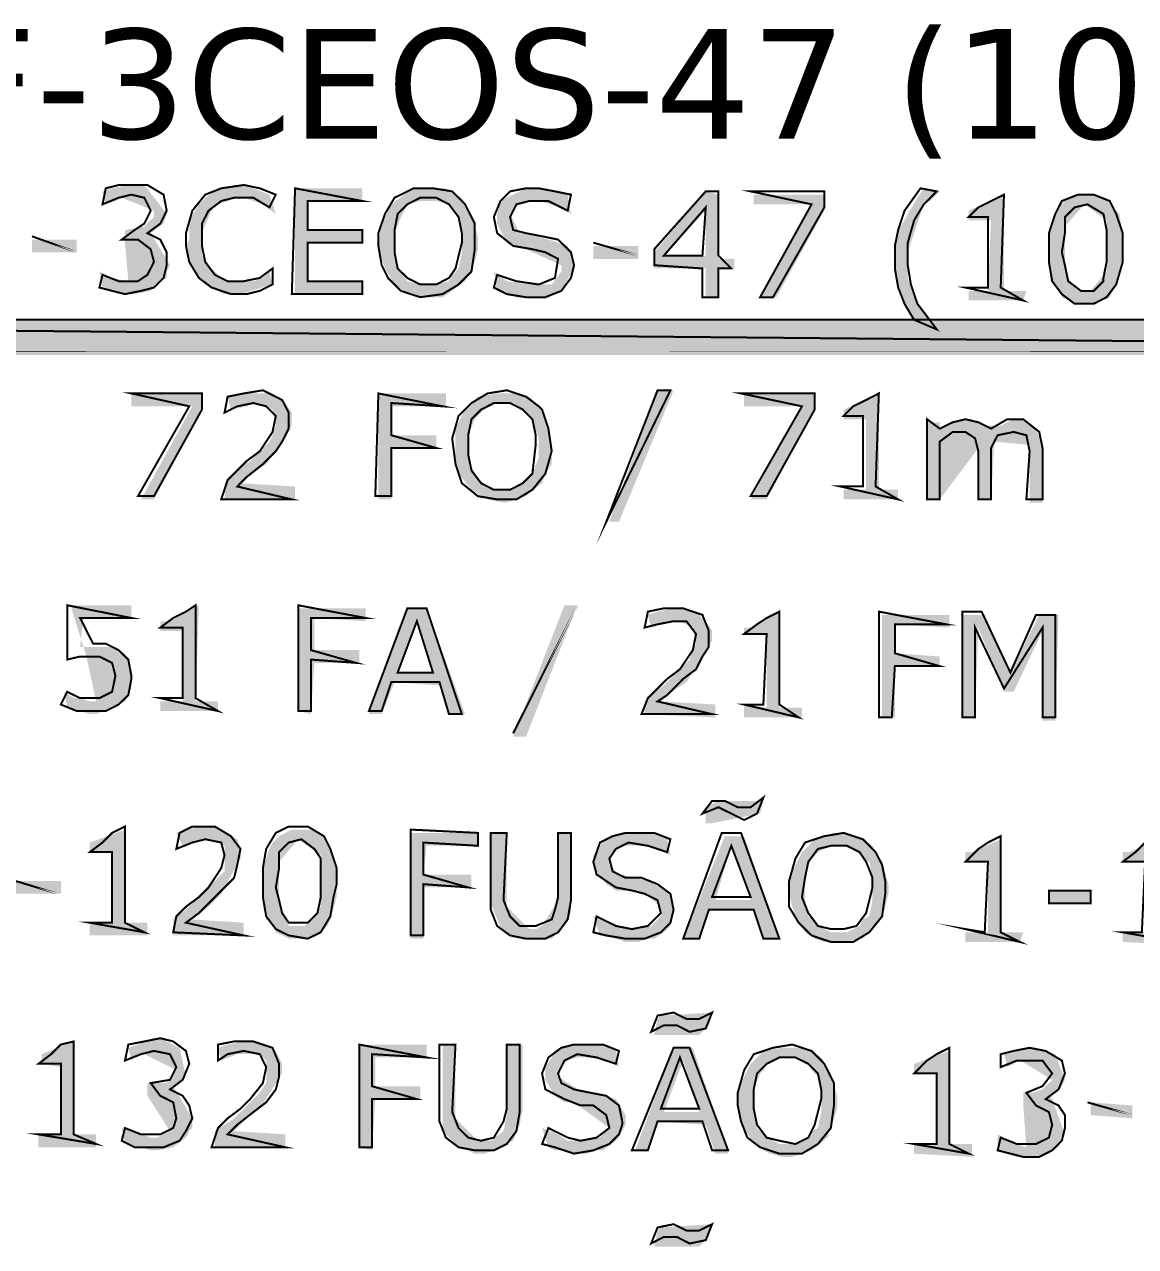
# Model space of a CAD drawing. Header units: millimetres. Extents: x 688550 to 690417, y 7458888 to 7459543.
# Drawn here: x 690302.5 to 690328.16, y 7459190.41 to 7459218.64 of the extents above; entities that cross this region are included whole.
import ezdxf
from ezdxf.enums import TextEntityAlignment as Align

# ---------------------------------------------------------------- set-up
doc = ezdxf.new("R2010")
doc.units = ezdxf.units.MM
doc.header["$LTSCALE"] = 3
doc.header["$MEASUREMENT"] = 0
doc.layers.add('H', color=7, linetype='Continuous')
doc.layers.add('P', color=7, linetype='Continuous')
doc.layers.add('Texto_Cabos', color=1, linetype='Continuous', lineweight=20)
doc.styles.add('siredit', font='verdana.ttf')

msp = doc.modelspace()

# ---------------------------------------------------------------- hatches: boundary and pattern name
at = {"layer": 'H', "linetype": 'Continuous'}
for color, points in [(256, [(690304.823, 7459212.411), (690304.676, 7459212.411), (690304.303, 7459212.562), (690304.231, 7459212.931), (690304.525, 7459212.784), (690304.899, 7459212.709), (690304.823, 7459213.599), (690304.823, 7459213.893), (690305.269, 7459213.969), (690305.491, 7459214.191), (690305.491, 7459214.338), (690304.748, 7459214.637), (690304.601, 7459214.561), (690304.378, 7459214.485), (690304.303, 7459214.784), (690304.525, 7459214.855), (690304.899, 7459214.931), (690305.122, 7459214.931), (690305.269, 7459214.931), (690305.785, 7459214.263), (690305.714, 7459214.04), (690305.416, 7459213.818), (690305.861, 7459213.078), (690305.785, 7459212.931), (690305.785, 7459212.784), (690305.638, 7459212.709), (690305.416, 7459212.486), (690305.046, 7459212.411), (690304.823, 7459212.411)]), (256, [(690307.343, 7459212.411), (690307.121, 7459212.411), (690306.676, 7459212.633), (690306.377, 7459213.003), (690306.306, 7459213.225), (690306.23, 7459213.524), (690306.306, 7459213.671), (690306.306, 7459213.818), (690306.306, 7459214.116), (690306.529, 7459214.485), (690306.676, 7459214.637), (690306.898, 7459214.784), (690307.343, 7459214.931), (690307.789, 7459214.855), (690308.158, 7459214.708), (690308.305, 7459214.263), (690308.007, 7459214.485), (690307.566, 7459214.637), (690307.343, 7459214.637), (690307.192, 7459214.561), (690306.898, 7459214.485), (690306.823, 7459214.338), (690306.751, 7459214.191), (690306.6, 7459213.818), (690306.6, 7459213.524), (690306.6, 7459213.301), (690306.823, 7459213.003), (690307.045, 7459212.784), (690307.192, 7459212.709), (690307.343, 7459212.709), (690307.566, 7459212.709), (690307.789, 7459212.709), (690308.007, 7459212.784), (690308.158, 7459212.931), (690308.23, 7459212.633), (690307.49, 7459212.411), (690307.343, 7459212.411)]), (256, [(690310.304, 7459212.411), (690308.75, 7459212.411), (690308.75, 7459214.855), (690310.304, 7459214.855), (690310.304, 7459214.561), (690309.044, 7459214.561), (690309.044, 7459213.893), (690310.304, 7459213.893), (690310.304, 7459213.599), (690309.044, 7459213.599), (690309.044, 7459212.709), (690310.304, 7459212.709), (690310.304, 7459212.411)]), (256, [(690311.711, 7459212.339), (690311.417, 7459212.411), (690311.27, 7459212.486), (690311.048, 7459212.633), (690310.825, 7459213.003), (690310.674, 7459213.448), (690310.674, 7459213.599), (690310.75, 7459214.04), (690310.972, 7459214.485), (690311.27, 7459214.708), (690311.489, 7459214.855), (690311.711, 7459214.855), (690311.934, 7459214.855), (690312.01, 7459214.561), (690311.64, 7459214.561), (690311.342, 7459214.485), (690311.27, 7459214.338), (690311.195, 7459214.191), (690311.048, 7459213.818), (690311.048, 7459213.377), (690311.119, 7459213.003), (690311.342, 7459212.709), (690311.64, 7459212.633), (690312.01, 7459212.633), (690312.304, 7459212.709), (690312.379, 7459212.856), (690312.526, 7459213.003), (690312.602, 7459213.377), (690312.602, 7459213.818), (690312.526, 7459214.191), (690312.455, 7459214.338), (690312.304, 7459214.485), (690312.01, 7459214.561), (690311.934, 7459214.855), (690312.232, 7459214.855), (690312.455, 7459214.708), (690312.602, 7459214.637), (690312.824, 7459214.263), (690312.971, 7459213.746), (690312.971, 7459213.448), (690312.9, 7459213.154), (690312.677, 7459212.709), (690312.379, 7459212.486), (690312.157, 7459212.339), (690311.934, 7459212.339), (690311.711, 7459212.339)]), (256, [(690314.084, 7459212.339), (690313.862, 7459212.339), (690313.417, 7459212.486), (690313.341, 7459212.931), (690313.639, 7459212.709), (690314.156, 7459212.633), (690314.378, 7459212.633), (690314.677, 7459212.633), (690314.899, 7459212.931), (690314.899, 7459213.078), (690314.084, 7459213.448), (690313.862, 7459213.524), (690313.639, 7459213.599), (690313.417, 7459214.04), (690313.417, 7459214.263), (690313.492, 7459214.561), (690313.639, 7459214.637), (690313.786, 7459214.708), (690314.084, 7459214.855), (690314.378, 7459214.855), (690314.677, 7459214.784), (690315.046, 7459214.708), (690315.122, 7459214.263), (690314.899, 7459214.414), (690314.378, 7459214.561), (690314.156, 7459214.561), (690313.937, 7459214.485), (690313.715, 7459214.263), (690313.937, 7459213.818), (690314.307, 7459213.746), (690314.601, 7459213.671), (690315.046, 7459213.524), (690315.193, 7459213.154), (690315.193, 7459213.003), (690314.899, 7459212.486), (690314.752, 7459212.411), (690314.378, 7459212.339), (690314.084, 7459212.339)]), (256, [(690318.234, 7459212.339), (690318.234, 7459213.003), (690317.045, 7459213.003), (690317.045, 7459213.377), (690317.268, 7459213.301), (690318.234, 7459213.301), (690318.234, 7459214.338), (690317.268, 7459213.301), (690317.045, 7459213.377), (690318.234, 7459214.784), (690318.528, 7459214.708), (690318.528, 7459213.225), (690318.898, 7459213.225), (690318.898, 7459213.003), (690318.528, 7459213.003), (690318.528, 7459212.339), (690318.234, 7459212.339)]), (256, [(690319.49, 7459212.339), (690320.678, 7459214.485), (690319.343, 7459214.485), (690319.343, 7459214.708), (690320.972, 7459214.708), (690320.972, 7459214.338), (690319.864, 7459212.339), (690319.49, 7459212.339)]), (256, [(690323.568, 7459211.596), (690323.194, 7459211.596), (690323.047, 7459211.747), (690322.825, 7459212.117), (690322.753, 7459212.339), (690322.678, 7459212.562), (690322.602, 7459213.003), (690322.602, 7459213.448), (690322.678, 7459213.893), (690322.825, 7459214.116), (690322.9, 7459214.263), (690323.123, 7459214.637), (690323.27, 7459214.855), (690323.639, 7459214.784), (690323.417, 7459214.561), (690323.27, 7459214.485), (690323.194, 7459214.263), (690323.047, 7459213.818), (690322.972, 7459213.599), (690322.9, 7459213.377), (690322.9, 7459213.078), (690322.9, 7459212.784), (690323.047, 7459212.339), (690323.27, 7459211.97), (690323.568, 7459211.671), (690323.568, 7459211.596), (690323.568, 7459211.596)]), (256, [(690325.567, 7459212.264), (690324.307, 7459212.264), (690324.307, 7459212.486), (690324.752, 7459212.486), (690324.824, 7459214.116), (690324.307, 7459214.116), (690324.307, 7459214.338), (690325.122, 7459214.708), (690325.122, 7459212.486), (690325.639, 7459212.486), (690325.567, 7459212.264)]), (256, [(690326.752, 7459212.188), (690326.827, 7459212.486), (690326.899, 7459212.486), (690327.121, 7459212.486), (690327.491, 7459212.931), (690327.491, 7459213.078), (690327.491, 7459213.301), (690327.491, 7459213.599), (690327.491, 7459213.818), (690327.491, 7459214.116), (690326.974, 7459214.485), (690326.529, 7459213.969), (690326.529, 7459213.599), (690326.529, 7459213.377), (690326.529, 7459213.078), (690326.605, 7459212.784), (690326.827, 7459212.486), (690326.752, 7459212.188), (690326.458, 7459212.339), (690326.382, 7459212.486), (690326.235, 7459212.709), (690326.159, 7459213.154), (690326.159, 7459213.818), (690326.306, 7459214.263), (690326.382, 7459214.414), (690326.529, 7459214.561), (690326.827, 7459214.708), (690327.272, 7459214.708), (690327.566, 7459214.561), (690327.642, 7459214.414), (690327.789, 7459214.263), (690327.865, 7459213.746), (690327.865, 7459213.154), (690327.713, 7459212.633), (690327.566, 7459212.339), (690327.197, 7459212.188), (690326.752, 7459212.188)]), (256, [(690303.71, 7459213.377), (690302.673, 7459213.377), (690302.673, 7459213.671), (690303.71, 7459213.671), (690303.71, 7459213.377)]), (256, [(690315.638, 7459213.225), (690315.638, 7459213.524), (690316.676, 7459213.524), (690316.676, 7459213.225), (690315.638, 7459213.225)]), (256, [(690355.274, 7459211.004), (690274.373, 7459211.818), (690355.274, 7459211.818), (690355.274, 7459211.004)]), (5, [(690274.373, 7459211.004), (690274.373, 7459211.818), (690355.274, 7459211.004), (690274.373, 7459211.004)]), (256, [(690305.491, 7459207.669), (690305.193, 7459207.669), (690306.377, 7459209.819), (690304.97, 7459209.819), (690304.97, 7459210.117), (690306.6, 7459210.117), (690306.6, 7459209.744), (690305.491, 7459207.669)]), (256, [(690308.75, 7459207.669), (690307.121, 7459207.669), (690307.121, 7459208.043), (690307.343, 7459208.265), (690307.49, 7459208.412), (690307.713, 7459208.559), (690307.936, 7459208.782), (690308.158, 7459209.004), (690308.23, 7459209.151), (690308.305, 7459209.374), (690308.23, 7459209.744), (690307.936, 7459209.895), (690307.789, 7459209.895), (690307.637, 7459209.819), (690307.268, 7459209.744), (690307.192, 7459210.042), (690307.415, 7459210.117), (690307.789, 7459210.117), (690308.083, 7459210.117), (690308.381, 7459210.042), (690308.528, 7459209.895), (690308.675, 7459209.672), (690308.675, 7459209.374), (690308.083, 7459208.484), (690307.86, 7459208.337), (690307.49, 7459208.043), (690308.75, 7459207.967), (690308.75, 7459207.669)]), (256, [(690310.674, 7459207.669), (690310.674, 7459210.117), (690312.232, 7459210.117), (690312.232, 7459209.819), (690310.972, 7459209.819), (690310.972, 7459209.151), (690312.01, 7459209.151), (690312.01, 7459208.857), (690310.972, 7459208.857), (690310.972, 7459207.669), (690310.674, 7459207.669)]), (256, [(690313.564, 7459207.597), (690313.194, 7459207.669), (690313.341, 7459207.891), (690313.715, 7459207.891), (690314.009, 7459208.043), (690314.156, 7459208.19), (690314.231, 7459208.265), (690314.378, 7459208.635), (690314.378, 7459209.08), (690314.231, 7459209.45), (690314.156, 7459209.597), (690314.009, 7459209.744), (690313.786, 7459209.895), (690313.417, 7459209.895), (690313.123, 7459209.744), (690312.971, 7459209.597), (690312.9, 7459209.521), (690312.749, 7459209.151), (690312.749, 7459208.929), (690312.749, 7459208.635), (690312.9, 7459208.265), (690312.971, 7459208.19), (690313.047, 7459208.043), (690313.341, 7459207.891), (690313.194, 7459207.669), (690312.824, 7459207.891), (690312.526, 7459208.265), (690312.455, 7459208.484), (690312.455, 7459208.706), (690312.455, 7459209.004), (690312.455, 7459209.303), (690312.677, 7459209.744), (690312.824, 7459209.895), (690312.971, 7459210.042), (690313.417, 7459210.117), (690313.715, 7459210.117), (690313.937, 7459210.117), (690314.156, 7459210.042), (690314.307, 7459209.895), (690314.454, 7459209.744), (690314.53, 7459209.521), (690314.677, 7459209.004), (690314.677, 7459208.706), (690314.677, 7459208.484), (690314.53, 7459208.265), (690314.454, 7459208.043), (690314.084, 7459207.744), (690313.639, 7459207.597), (690313.564, 7459207.597)]), (256, [(690316.008, 7459207.152), (690317.121, 7459210.189), (690317.491, 7459210.189), (690316.231, 7459207.152), (690316.008, 7459207.152)]), (256, [(690319.641, 7459207.669), (690319.271, 7459207.669), (690320.456, 7459209.819), (690319.12, 7459209.819), (690319.12, 7459210.117), (690320.75, 7459210.117), (690320.75, 7459209.744), (690319.641, 7459207.669)]), (256, [(690322.678, 7459207.669), (690321.418, 7459207.669), (690321.418, 7459207.891), (690321.938, 7459207.891), (690321.938, 7459209.521), (690321.418, 7459209.521), (690321.418, 7459209.744), (690322.232, 7459210.117), (690322.232, 7459207.891), (690322.678, 7459207.891), (690322.678, 7459207.669)]), (256, [(690325.714, 7459207.597), (690325.714, 7459208.635), (690325.714, 7459208.929), (690324.899, 7459209.004), (690324.824, 7459207.669), (690324.53, 7459207.669), (690324.53, 7459208.706), (690324.53, 7459208.857), (690323.639, 7459207.669), (690323.345, 7459207.669), (690323.345, 7459209.45), (690323.639, 7459209.45), (690323.639, 7459209.303), (690323.862, 7459209.45), (690324.009, 7459209.45), (690324.16, 7459209.521), (690324.383, 7459209.521), (690324.53, 7459209.45), (690324.677, 7459209.374), (690325.046, 7459209.374), (690325.345, 7459209.521), (690325.567, 7459209.521), (690325.79, 7459209.374), (690326.012, 7459209.004), (690326.012, 7459208.782), (690326.012, 7459207.597), (690325.714, 7459207.597)]), (256, [(690304.009, 7459202.709), (690303.786, 7459202.78), (690303.488, 7459202.856), (690303.416, 7459203.225), (690303.639, 7459203.078), (690303.786, 7459203.078), (690304.009, 7459203.003), (690304.156, 7459203.003), (690303.933, 7459204.04), (690303.563, 7459205.224), (690304.97, 7459205.224), (690304.97, 7459204.93), (690303.862, 7459204.93), (690303.786, 7459204.263), (690304.156, 7459204.263), (690304.378, 7459204.263), (690304.525, 7459204.263), (690304.899, 7459203.969), (690304.97, 7459203.67), (690304.97, 7459203.448), (690304.97, 7459203.301), (690304.899, 7459203.15), (690304.823, 7459203.003), (690304.525, 7459202.856), (690304.156, 7459202.709), (690304.009, 7459202.709)]), (256, [(690306.97, 7459202.78), (690305.638, 7459202.78), (690305.638, 7459203.003), (690306.155, 7459203.003), (690306.155, 7459204.632), (690305.638, 7459204.632), (690305.638, 7459204.855), (690305.861, 7459204.855), (690306.529, 7459205.224), (690306.453, 7459203.003), (690306.97, 7459203.003), (690306.97, 7459202.78)]), (256, [(690309.12, 7459202.709), (690308.822, 7459202.78), (690308.822, 7459205.153), (690310.38, 7459205.153), (690310.38, 7459204.855), (690309.196, 7459204.93), (690309.196, 7459204.187), (690310.233, 7459204.187), (690310.233, 7459203.893), (690309.196, 7459203.893), (690309.12, 7459202.709)]), (256, [(690312.304, 7459202.709), (690312.085, 7459203.372), (690311.048, 7459203.448), (690311.119, 7459203.67), (690311.934, 7459203.67), (690311.564, 7459204.855), (690311.119, 7459203.67), (690311.048, 7459203.448), (690310.75, 7459202.709), (690310.456, 7459202.709), (690311.342, 7459205.153), (690311.787, 7459205.153), (690312.677, 7459202.709), (690312.304, 7459202.709)]), (256, [(690313.786, 7459202.188), (690314.971, 7459205.224), (690315.269, 7459205.224), (690314.084, 7459202.188), (690313.786, 7459202.188)]), (256, [(690318.457, 7459202.633), (690316.823, 7459202.709), (690316.823, 7459203.003), (690317.045, 7459203.225), (690317.268, 7459203.372), (690317.419, 7459203.523), (690317.638, 7459203.746), (690317.86, 7459203.969), (690317.936, 7459204.187), (690318.011, 7459204.338), (690317.936, 7459204.708), (690317.638, 7459204.855), (690317.491, 7459204.855), (690317.344, 7459204.855), (690316.974, 7459204.708), (690316.898, 7459205.002), (690317.121, 7459205.077), (690317.491, 7459205.153), (690317.713, 7459205.153), (690318.083, 7459205.002), (690318.234, 7459204.855), (690318.381, 7459204.632), (690318.381, 7459204.41), (690317.789, 7459203.448), (690317.566, 7459203.301), (690317.197, 7459203.003), (690318.457, 7459202.931), (690318.457, 7459202.633)]), (256, [(690320.456, 7459202.633), (690319.12, 7459202.633), (690319.12, 7459202.931), (690319.641, 7459202.856), (690319.641, 7459204.561), (690319.12, 7459204.561), (690319.12, 7459204.708), (690319.271, 7459204.708), (690319.935, 7459205.077), (690319.935, 7459202.856), (690320.456, 7459202.856), (690320.456, 7459202.633)]), (256, [(690322.308, 7459202.633), (690322.308, 7459205.002), (690323.862, 7459205.002), (690323.862, 7459204.708), (690322.602, 7459204.783), (690322.602, 7459204.116), (690323.639, 7459204.04), (690323.639, 7459203.817), (690322.602, 7459203.817), (690322.602, 7459202.633), (690322.308, 7459202.633)]), (256, [(690326.012, 7459202.557), (690326.012, 7459204.632), (690325.345, 7459203.225), (690325.122, 7459203.225), (690324.53, 7459204.708), (690324.454, 7459202.633), (690324.16, 7459202.633), (690324.16, 7459205.002), (690324.677, 7459205.002), (690325.269, 7459203.67), (690325.937, 7459205.002), (690326.382, 7459205.002), (690326.306, 7459202.557), (690326.012, 7459202.557)]), (256, [(690318.234, 7459200.189), (690318.234, 7459200.558), (690318.528, 7459200.705), (690319.565, 7459200.705), (690319.49, 7459200.411), (690318.381, 7459200.189), (690318.234, 7459200.189)]), (256, [(690305.34, 7459197.597), (690304.009, 7459197.597), (690304.009, 7459197.891), (690304.525, 7459197.891), (690304.525, 7459199.521), (690304.009, 7459199.521), (690304.009, 7459199.743), (690304.823, 7459200.042), (690304.823, 7459197.891), (690305.34, 7459197.891), (690305.34, 7459197.597)]), (256, [(690307.566, 7459197.597), (690305.936, 7459197.597), (690305.936, 7459197.967), (690306.23, 7459198.189), (690306.377, 7459198.336), (690306.529, 7459198.483), (690306.751, 7459198.706), (690306.97, 7459198.929), (690307.121, 7459199.076), (690307.121, 7459199.298), (690307.121, 7459199.449), (690307.121, 7459199.668), (690306.97, 7459199.743), (690306.823, 7459199.819), (690306.453, 7459199.743), (690306.306, 7459199.743), (690306.155, 7459199.668), (690306.008, 7459199.966), (690306.23, 7459200.042), (690306.6, 7459200.113), (690306.898, 7459200.113), (690307.192, 7459199.966), (690307.415, 7459199.819), (690307.49, 7459199.521), (690307.49, 7459199.374), (690307.045, 7459198.559), (690306.751, 7459198.261), (690306.377, 7459197.967), (690307.566, 7459197.891), (690307.566, 7459197.597)]), (256, [(690309.044, 7459197.522), (690308.822, 7459197.522), (690308.75, 7459197.816), (690308.973, 7459197.816), (690309.343, 7459198.261), (690309.343, 7459198.635), (690309.343, 7459199.151), (690309.343, 7459199.449), (690308.822, 7459199.819), (690308.381, 7459199.298), (690308.381, 7459198.929), (690308.381, 7459198.483), (690308.452, 7459198.114), (690308.603, 7459197.816), (690308.75, 7459197.816), (690308.822, 7459197.522), (690308.603, 7459197.522), (690308.305, 7459197.669), (690308.23, 7459197.891), (690308.083, 7459197.967), (690308.007, 7459198.483), (690308.007, 7459198.782), (690308.007, 7459199.151), (690308.158, 7459199.596), (690308.23, 7459199.743), (690308.381, 7459199.89), (690308.675, 7459200.042), (690309.12, 7459200.042), (690309.418, 7459199.89), (690309.49, 7459199.743), (690309.565, 7459199.596), (690309.712, 7459199.076), (690309.712, 7459198.782), (690309.712, 7459198.483), (690309.565, 7459197.967), (690309.49, 7459197.816), (690309.343, 7459197.669), (690309.044, 7459197.522)]), (256, [(690311.417, 7459197.522), (690311.417, 7459199.966), (690312.971, 7459199.966), (690312.971, 7459199.668), (690311.787, 7459199.668), (690311.711, 7459199.004), (690312.824, 7459199.004), (690312.824, 7459198.706), (690311.711, 7459198.706), (690311.711, 7459197.522), (690311.417, 7459197.522)]), (256, [(690314.084, 7459197.522), (690313.937, 7459197.522), (690313.564, 7459197.669), (690313.417, 7459197.967), (690313.27, 7459198.336), (690313.27, 7459198.559), (690313.27, 7459199.966), (690313.639, 7459199.966), (690313.639, 7459198.483), (690313.639, 7459198.261), (690314.156, 7459197.744), (690314.307, 7459197.744), (690314.454, 7459197.816), (690314.824, 7459198.412), (690314.824, 7459199.966), (690315.122, 7459199.966), (690315.122, 7459198.483), (690315.122, 7459198.114), (690314.971, 7459197.816), (690314.677, 7459197.522), (690314.307, 7459197.522), (690314.084, 7459197.522)]), (256, [(690316.382, 7459197.446), (690316.159, 7459197.522), (690315.79, 7459197.597), (690315.638, 7459198.038), (690316.008, 7459197.891), (690316.231, 7459197.816), (690316.453, 7459197.744), (690316.676, 7459197.744), (690316.974, 7459197.816), (690317.197, 7459198.038), (690317.197, 7459198.261), (690316.823, 7459198.559), (690316.382, 7459198.635), (690316.159, 7459198.635), (690315.937, 7459198.782), (690315.638, 7459199.151), (690315.638, 7459199.449), (690315.79, 7459199.668), (690315.937, 7459199.819), (690316.084, 7459199.89), (690316.382, 7459199.966), (690316.751, 7459199.966), (690316.974, 7459199.966), (690317.344, 7459199.819), (690317.419, 7459199.449), (690317.121, 7459199.596), (690316.751, 7459199.668), (690316.231, 7459199.668), (690316.008, 7459199.374), (690316.008, 7459199.227), (690316.231, 7459199.004), (690316.604, 7459198.929), (690316.898, 7459198.853), (690317.344, 7459198.635), (690317.491, 7459198.336), (690317.419, 7459197.816), (690317.268, 7459197.669), (690317.045, 7459197.522), (690316.898, 7459197.522), (690316.676, 7459197.446), (690316.382, 7459197.446)]), (256, [(690321.195, 7459197.446), (690321.124, 7459197.669), (690321.493, 7459197.669), (690321.787, 7459197.816), (690321.863, 7459197.967), (690322.01, 7459198.038), (690322.085, 7459198.412), (690322.085, 7459198.929), (690322.01, 7459199.298), (690321.863, 7459199.374), (690321.787, 7459199.521), (690321.493, 7459199.668), (690321.124, 7459199.668), (690320.825, 7459199.521), (690320.603, 7459199.298), (690320.527, 7459198.929), (690320.527, 7459198.706), (690320.527, 7459198.412), (690320.603, 7459198.038), (690320.75, 7459197.967), (690320.825, 7459197.816), (690321.124, 7459197.669), (690321.195, 7459197.446), (690320.972, 7459197.446), (690320.75, 7459197.522), (690320.527, 7459197.669), (690320.305, 7459198.038), (690320.233, 7459198.261), (690320.158, 7459198.559), (690320.158, 7459198.853), (690320.233, 7459199.076), (690320.456, 7459199.521), (690320.75, 7459199.819), (690321.195, 7459199.966), (690321.418, 7459199.966), (690321.716, 7459199.89), (690321.863, 7459199.819), (690322.085, 7459199.668), (690322.308, 7459199.298), (690322.455, 7459198.782), (690322.455, 7459198.559), (690322.379, 7459198.261), (690322.308, 7459198.038), (690322.157, 7459197.816), (690322.01, 7459197.669), (690321.863, 7459197.522), (690321.418, 7459197.446), (690321.195, 7459197.446)]), (256, [(690319.565, 7459197.522), (690319.343, 7459198.189), (690319.271, 7459198.412), (690318.826, 7459199.668), (690318.457, 7459198.412), (690319.271, 7459198.412), (690319.343, 7459198.189), (690318.305, 7459198.189), (690318.083, 7459197.522), (690317.713, 7459197.522), (690318.675, 7459199.89), (690319.12, 7459199.89), (690319.935, 7459197.522), (690319.565, 7459197.522)]), (256, [(690325.492, 7459197.446), (690324.232, 7459197.446), (690324.232, 7459197.669), (690324.752, 7459197.669), (690324.752, 7459199.298), (690324.232, 7459199.298), (690324.232, 7459199.521), (690324.383, 7459199.521), (690325.046, 7459199.819), (690325.046, 7459197.669), (690325.567, 7459197.669), (690325.492, 7459197.446)]), (256, [(690329.196, 7459197.375), (690327.865, 7459197.446), (690327.865, 7459197.669), (690328.381, 7459197.669), (690328.381, 7459199.298), (690327.865, 7459199.298), (690327.865, 7459199.521), (690328.012, 7459199.521), (690328.679, 7459199.819), (690328.679, 7459197.669), (690329.196, 7459197.597), (690329.196, 7459197.375)]), (256, [(690303.341, 7459198.559), (690302.303, 7459198.559), (690302.303, 7459198.853), (690303.341, 7459198.853), (690303.341, 7459198.559)]), (256, [(690327.121, 7459198.336), (690326.159, 7459198.336), (690326.159, 7459198.635), (690327.121, 7459198.635), (690327.121, 7459198.336)]), (256, [(690317.045, 7459195.3), (690317.121, 7459195.669), (690317.197, 7459195.745), (690318.381, 7459195.816), (690318.305, 7459195.522), (690318.083, 7459195.3), (690317.268, 7459195.3), (690317.045, 7459195.3)]), (256, [(690302.824, 7459192.704), (690302.824, 7459193.002), (690303.341, 7459193.002), (690303.341, 7459194.556), (690302.896, 7459194.632), (690302.896, 7459194.855), (690303.639, 7459195.149), (690303.639, 7459193.002), (690304.156, 7459193.002), (690304.156, 7459192.704), (690302.824, 7459192.704)]), (256, [(690305.416, 7459192.633), (690305.193, 7459192.704), (690304.823, 7459192.78), (690304.748, 7459193.149), (690305.046, 7459193.078), (690305.416, 7459192.927), (690305.563, 7459192.927), (690305.861, 7459193.078), (690305.34, 7459193.893), (690305.34, 7459194.187), (690305.785, 7459194.187), (690306.008, 7459194.485), (690305.269, 7459194.855), (690305.122, 7459194.855), (690304.97, 7459194.708), (690304.899, 7459195.002), (690305.122, 7459195.077), (690305.491, 7459195.224), (690305.638, 7459195.224), (690305.785, 7459195.149), (690306.083, 7459195.002), (690306.23, 7459194.334), (690305.936, 7459194.115), (690306.377, 7459193.372), (690306.377, 7459193.149), (690306.306, 7459193.078), (690306.23, 7459192.927), (690305.936, 7459192.704), (690305.563, 7459192.633), (690305.416, 7459192.633)]), (256, [(690308.528, 7459192.704), (690306.898, 7459192.704), (690306.898, 7459193.078), (690307.121, 7459193.225), (690307.343, 7459193.372), (690307.49, 7459193.519), (690307.713, 7459193.742), (690307.936, 7459193.964), (690308.083, 7459194.187), (690308.083, 7459194.334), (690308.083, 7459194.556), (690308.083, 7459194.708), (690307.936, 7459194.855), (690307.713, 7459194.855), (690307.566, 7459194.855), (690307.415, 7459194.855), (690307.045, 7459194.708), (690306.97, 7459195.002), (690307.192, 7459195.077), (690307.566, 7459195.149), (690307.86, 7459195.149), (690308.083, 7459195.077), (690308.305, 7459194.93), (690308.452, 7459194.632), (690308.452, 7459194.409), (690307.936, 7459193.595), (690307.637, 7459193.372), (690307.343, 7459193.078), (690308.528, 7459193.002), (690308.528, 7459192.704)]), (256, [(690310.527, 7459192.633), (690310.233, 7459192.704), (690310.233, 7459195.077), (690311.787, 7459195.077), (690311.787, 7459194.779), (690310.603, 7459194.779), (690310.603, 7459194.115), (690311.64, 7459194.115), (690311.64, 7459193.817), (690310.603, 7459193.817), (690310.527, 7459192.633)]), (256, [(690312.9, 7459192.557), (690312.749, 7459192.633), (690312.526, 7459192.704), (690312.455, 7459192.78), (690312.157, 7459193.078), (690312.157, 7459193.448), (690312.157, 7459195.077), (690312.455, 7459195.077), (690312.455, 7459193.595), (690312.455, 7459193.372), (690312.971, 7459192.855), (690313.123, 7459192.855), (690313.27, 7459192.855), (690313.564, 7459193.078), (690313.639, 7459193.448), (690313.639, 7459195.077), (690314.009, 7459195.077), (690314.009, 7459193.595), (690313.937, 7459193.225), (690313.786, 7459192.855), (690313.639, 7459192.78), (690313.492, 7459192.704), (690313.341, 7459192.633), (690313.123, 7459192.557), (690312.9, 7459192.557)]), (256, [(690315.269, 7459192.557), (690314.971, 7459192.633), (690314.752, 7459192.633), (690314.601, 7459192.704), (690314.454, 7459193.149), (690314.824, 7459193.002), (690315.046, 7459192.855), (690315.269, 7459192.855), (690315.491, 7459192.855), (690315.79, 7459192.927), (690316.008, 7459193.149), (690315.193, 7459193.742), (690314.971, 7459193.742), (690314.752, 7459193.893), (690314.53, 7459194.262), (690314.53, 7459194.556), (690314.677, 7459194.779), (690314.752, 7459194.93), (690314.899, 7459195.002), (690315.193, 7459195.077), (690315.567, 7459195.077), (690315.79, 7459195.077), (690316.008, 7459195.002), (690316.159, 7459194.93), (690316.231, 7459194.556), (690316.008, 7459194.708), (690315.491, 7459194.779), (690315.269, 7459194.779), (690315.046, 7459194.708), (690314.824, 7459194.485), (690314.824, 7459194.334), (690315.416, 7459193.964), (690315.714, 7459193.964), (690316.159, 7459193.817), (690316.382, 7459193.448), (690316.382, 7459193.225), (690316.306, 7459193.078), (690316.159, 7459192.855), (690315.861, 7459192.633), (690315.714, 7459192.633), (690315.491, 7459192.557), (690315.269, 7459192.557)]), (256, [(690318.457, 7459192.557), (690318.234, 7459193.225), (690317.121, 7459193.301), (690317.268, 7459193.519), (690318.083, 7459193.519), (690317.713, 7459194.708), (690317.268, 7459193.519), (690317.121, 7459193.301), (690316.898, 7459192.633), (690316.604, 7459192.633), (690317.491, 7459195.002), (690317.936, 7459195.002), (690318.751, 7459192.557), (690318.457, 7459192.557)]), (256, [(690320.011, 7459192.482), (690319.712, 7459192.557), (690319.565, 7459192.633), (690319.343, 7459192.78), (690319.12, 7459193.149), (690318.973, 7459193.595), (690318.973, 7459193.964), (690319.049, 7459194.187), (690319.271, 7459194.632), (690319.565, 7459194.93), (690320.011, 7459195.002), (690320.305, 7459195.002), (690320.527, 7459195.002), (690320.678, 7459194.93), (690320.901, 7459194.779), (690321.124, 7459194.409), (690321.271, 7459193.893), (690321.271, 7459193.595), (690321.195, 7459193.372), (690321.048, 7459192.927), (690320.678, 7459192.633), (690320.456, 7459192.557), (690320.233, 7459192.482), (690320.305, 7459192.78), (690320.603, 7459192.927), (690320.678, 7459193.078), (690320.825, 7459193.149), (690320.901, 7459193.519), (690320.901, 7459193.964), (690320.825, 7459194.334), (690320.678, 7459194.485), (690320.603, 7459194.632), (690320.305, 7459194.779), (690319.935, 7459194.779), (690319.641, 7459194.632), (690319.565, 7459194.485), (690319.49, 7459194.409), (690319.343, 7459194.04), (690319.343, 7459193.519), (690319.418, 7459193.149), (690319.641, 7459192.927), (690319.935, 7459192.78), (690320.086, 7459192.78), (690320.305, 7459192.78), (690320.233, 7459192.482), (690320.011, 7459192.482)]), (256, [(690324.383, 7459192.482), (690323.047, 7459192.557), (690323.047, 7459192.78), (690323.568, 7459192.78), (690323.568, 7459194.409), (690323.047, 7459194.409), (690323.047, 7459194.632), (690323.862, 7459194.93), (690323.862, 7459192.78), (690324.383, 7459192.78), (690324.383, 7459192.482)]), (256, [(690325.639, 7459192.482), (690325.42, 7459192.482), (690324.975, 7459192.633), (690324.975, 7459193.002), (690325.269, 7459192.855), (690325.42, 7459192.78), (690325.639, 7459192.704), (690325.567, 7459193.67), (690325.567, 7459193.964), (690325.79, 7459193.964), (690326.012, 7459194.04), (690326.235, 7459194.262), (690325.492, 7459194.708), (690325.345, 7459194.632), (690325.198, 7459194.556), (690325.122, 7459194.855), (690325.269, 7459194.93), (690325.639, 7459195.002), (690325.861, 7459195.002), (690326.012, 7459194.93), (690326.306, 7459194.855), (690326.529, 7459194.262), (690326.458, 7459194.115), (690326.306, 7459193.964), (690326.159, 7459193.893), (690326.235, 7459193.817), (690326.529, 7459193.002), (690326.382, 7459192.704), (690326.159, 7459192.557), (690325.79, 7459192.482), (690325.639, 7459192.482)]), (256, [(690328.087, 7459193.372), (690327.121, 7459193.448), (690327.121, 7459193.742), (690328.087, 7459193.67), (690328.087, 7459193.372)]), (256, [(690317.045, 7459190.411), (690317.121, 7459190.781), (690317.197, 7459190.852), (690318.381, 7459190.928), (690318.305, 7459190.634), (690318.083, 7459190.411), (690317.268, 7459190.411), (690317.045, 7459190.411)])]:
    msp.add_hatch(color=color, dxfattribs=at).paths.add_polyline_path(points)

# ---------------------------------------------------------------- linework, layer by layer
at = {"layer": 'P', "const_width": 0.0462}
for points in [[(690305.638, 7459213.671), (690305.34, 7459213.818), (690305.638, 7459214.04), (690305.785, 7459214.338), (690305.714, 7459214.708), (690305.34, 7459214.931), (690305.046, 7459214.931), (690304.676, 7459214.931), (690304.378, 7459214.855), (690304.303, 7459214.485), (690304.676, 7459214.637), (690304.97, 7459214.708), (690305.269, 7459214.637), (690305.416, 7459214.338), (690305.269, 7459214.04), (690305.046, 7459213.893), (690304.748, 7459213.671), (690305.122, 7459213.671), (690305.416, 7459213.448), (690305.491, 7459213.154), (690305.34, 7459212.856), (690305.122, 7459212.709), (690304.676, 7459212.709), (690304.303, 7459212.856), (690304.231, 7459212.562), (690304.525, 7459212.486), (690304.823, 7459212.411), (690305.193, 7459212.486), (690305.491, 7459212.562), (690305.714, 7459212.784), (690305.785, 7459213.078), (690305.785, 7459213.377), (690305.638, 7459213.671), (690305.638, 7459213.671)], [(690308.23, 7459212.633), (690308.23, 7459213.003), (690307.936, 7459212.784), (690307.566, 7459212.709), (690307.192, 7459212.709), (690306.898, 7459212.856), (690306.676, 7459213.154), (690306.6, 7459213.524), (690306.6, 7459214.04), (690306.751, 7459214.338), (690307.045, 7459214.561), (690307.343, 7459214.637), (690307.789, 7459214.637), (690308.158, 7459214.414), (690308.305, 7459214.708), (690307.936, 7459214.855), (690307.566, 7459214.931), (690307.045, 7459214.855), (690306.676, 7459214.708), (690306.377, 7459214.338), (690306.23, 7459213.818), (690306.23, 7459213.524), (690306.306, 7459213.154), (690306.529, 7459212.784), (690306.823, 7459212.562), (690307.268, 7459212.411), (690307.637, 7459212.411), (690307.936, 7459212.486), (690308.23, 7459212.633), (690308.23, 7459212.633)], [(690310.304, 7459212.411), (690310.304, 7459212.709), (690309.044, 7459212.709), (690309.044, 7459213.599), (690310.304, 7459213.599), (690310.304, 7459213.893), (690309.044, 7459213.893), (690309.044, 7459214.561), (690310.304, 7459214.561), (690308.75, 7459214.855), (690308.675, 7459212.411), (690310.304, 7459212.411), (690310.304, 7459212.411)], [(690312.602, 7459214.561), (690312.379, 7459214.784), (690311.934, 7459214.855), (690311.489, 7459214.855), (690311.048, 7459214.637), (690310.825, 7459214.263), (690310.674, 7459213.818), (690310.674, 7459213.524), (690310.75, 7459213.078), (690310.897, 7459212.784), (690311.195, 7459212.486), (690311.64, 7459212.339), (690312.157, 7459212.411), (690312.526, 7459212.633), (690312.824, 7459212.931), (690312.9, 7459213.448), (690312.9, 7459214.04), (690312.677, 7459214.485), (690312.602, 7459214.561), (690312.602, 7459214.561)], [(690315.193, 7459213.078), (690315.122, 7459213.377), (690314.824, 7459213.671), (690314.454, 7459213.746), (690314.084, 7459213.818), (690313.786, 7459213.893), (690313.715, 7459214.191), (690313.862, 7459214.485), (690314.156, 7459214.561), (690314.601, 7459214.561), (690315.046, 7459214.338), (690315.122, 7459214.708), (690314.752, 7459214.784), (690314.378, 7459214.855), (690314.084, 7459214.855), (690313.715, 7459214.784), (690313.492, 7459214.561), (690313.341, 7459214.191), (690313.417, 7459213.818), (690313.786, 7459213.524), (690314.231, 7459213.448), (690314.53, 7459213.377), (690314.824, 7459213.225), (690314.752, 7459212.784), (690314.378, 7459212.633), (690313.862, 7459212.709), (690313.417, 7459212.856), (690313.341, 7459212.562), (690313.639, 7459212.411), (690314.084, 7459212.339), (690314.53, 7459212.339), (690314.899, 7459212.486), (690315.122, 7459212.784), (690315.193, 7459213.078), (690315.193, 7459213.078)], [(690323.568, 7459211.596), (690323.345, 7459211.894), (690323.123, 7459212.188), (690322.972, 7459212.633), (690322.9, 7459213.078), (690322.9, 7459213.599), (690323.047, 7459214.116), (690323.27, 7459214.485), (690323.568, 7459214.784), (690323.194, 7459214.855), (690322.825, 7459214.338), (690322.678, 7459213.893), (690322.602, 7459213.524), (690322.602, 7459213.003), (690322.678, 7459212.562), (690322.825, 7459212.188), (690323.047, 7459211.818), (690323.568, 7459211.596), (690323.568, 7459211.596)], [(690312.602, 7459213.599), (690312.455, 7459213.003), (690312.304, 7459212.784), (690312.01, 7459212.633), (690311.64, 7459212.633), (690311.342, 7459212.784), (690311.119, 7459213.003), (690311.048, 7459213.377), (690311.048, 7459213.893), (690311.119, 7459214.263), (690311.342, 7459214.485), (690311.64, 7459214.637), (690312.01, 7459214.637), (690312.304, 7459214.485), (690312.526, 7459214.191), (690312.602, 7459213.818), (690312.602, 7459213.599), (690312.602, 7459213.599)], [(690318.826, 7459213.003), (690318.528, 7459213.301), (690318.528, 7459214.784), (690318.234, 7459214.784), (690317.045, 7459213.448), (690317.045, 7459213.078), (690318.158, 7459213.003), (690318.158, 7459212.339), (690318.528, 7459212.339), (690318.528, 7459213.003), (690318.826, 7459213.003), (690318.826, 7459213.003)], [(690320.972, 7459214.414), (690320.972, 7459214.784), (690319.271, 7459214.784), (690320.678, 7459214.485), (690319.49, 7459212.339), (690319.788, 7459212.339), (690320.972, 7459214.414), (690320.972, 7459214.414)], [(690325.567, 7459212.264), (690325.046, 7459212.562), (690325.122, 7459214.708), (690324.824, 7459214.561), (690324.53, 7459214.414), (690324.307, 7459214.191), (690324.752, 7459214.191), (690324.752, 7459212.562), (690324.232, 7459212.562), (690325.567, 7459212.264), (690325.567, 7459212.264)], [(690327.865, 7459213.448), (690327.865, 7459213.818), (690327.713, 7459214.263), (690327.566, 7459214.561), (690327.197, 7459214.708), (690326.827, 7459214.708), (690326.458, 7459214.561), (690326.306, 7459214.263), (690326.159, 7459213.818), (690326.159, 7459213.524), (690326.159, 7459213.154), (690326.235, 7459212.709), (690326.458, 7459212.411), (690326.752, 7459212.188), (690327.197, 7459212.188), (690327.491, 7459212.339), (690327.713, 7459212.633), (690327.865, 7459213.154), (690327.865, 7459213.448), (690327.865, 7459213.448)], [(690318.158, 7459213.301), (690317.268, 7459213.301), (690318.234, 7459214.414), (690318.158, 7459213.301), (690318.158, 7459213.301)], [(690327.419, 7459212.709), (690327.197, 7459212.486), (690326.899, 7459212.486), (690326.605, 7459212.709), (690326.529, 7459213.078), (690326.458, 7459213.377), (690326.529, 7459213.818), (690326.529, 7459214.191), (690326.752, 7459214.414), (690327.05, 7459214.485), (690327.419, 7459214.263), (690327.491, 7459213.893), (690327.491, 7459213.599), (690327.491, 7459213.154), (690327.419, 7459212.784), (690327.419, 7459212.709), (690327.419, 7459212.709)], [(690303.71, 7459213.377), (690302.673, 7459213.746), (690303.71, 7459213.377), (690303.71, 7459213.377)], [(690316.676, 7459213.301), (690315.638, 7459213.599), (690316.676, 7459213.301), (690316.676, 7459213.301)], [(690355.274, 7459211.079), (690355.274, 7459211.818), (690274.373, 7459211.818), (690355.274, 7459211.079), (690355.274, 7459211.079)], [(690306.6, 7459209.744), (690306.6, 7459210.117), (690304.97, 7459210.117), (690306.306, 7459209.819), (690305.122, 7459207.744), (690305.491, 7459207.744), (690306.6, 7459209.744), (690306.6, 7459209.744)], [(690308.675, 7459207.669), (690307.415, 7459207.967), (690307.637, 7459208.19), (690308.007, 7459208.484), (690308.305, 7459208.782), (690308.452, 7459209.004), (690308.603, 7459209.303), (690308.603, 7459209.672), (690308.452, 7459209.966), (690308.007, 7459210.189), (690307.566, 7459210.117), (690307.192, 7459210.042), (690307.121, 7459209.672), (690307.415, 7459209.819), (690307.789, 7459209.895), (690308.083, 7459209.819), (690308.305, 7459209.597), (690308.23, 7459209.227), (690307.936, 7459208.782), (690307.637, 7459208.559), (690307.415, 7459208.337), (690307.192, 7459208.114), (690307.045, 7459207.669), (690308.675, 7459207.669), (690308.675, 7459207.669)], [(690312.157, 7459209.819), (690310.674, 7459210.117), (690310.603, 7459207.744), (690310.972, 7459207.744), (690310.972, 7459208.857), (690312.01, 7459208.857), (690310.972, 7459209.151), (690310.972, 7459209.895), (690312.157, 7459209.819), (690312.157, 7459209.819)], [(690314.378, 7459209.819), (690314.084, 7459210.042), (690313.639, 7459210.189), (690313.194, 7459210.117), (690312.824, 7459209.895), (690312.526, 7459209.597), (690312.379, 7459209.08), (690312.455, 7459208.484), (690312.602, 7459208.043), (690312.971, 7459207.744), (690313.417, 7459207.669), (690313.862, 7459207.669), (690314.231, 7459207.891), (690314.53, 7459208.265), (690314.677, 7459208.782), (690314.601, 7459209.303), (690314.454, 7459209.744), (690314.378, 7459209.819), (690314.378, 7459209.819)], [(690317.419, 7459210.189), (690317.121, 7459210.189), (690315.937, 7459207.152), (690317.419, 7459210.189), (690317.419, 7459210.189)], [(690320.75, 7459209.744), (690320.75, 7459210.117), (690319.049, 7459210.117), (690320.456, 7459209.819), (690319.271, 7459207.744), (690319.641, 7459207.744), (690320.75, 7459209.744), (690320.75, 7459209.744)], [(690322.678, 7459207.669), (690322.157, 7459207.967), (690322.232, 7459210.117), (690321.938, 7459209.966), (690321.64, 7459209.819), (690321.418, 7459209.597), (690321.863, 7459209.597), (690321.863, 7459207.967), (690321.342, 7459207.967), (690322.678, 7459207.669), (690322.678, 7459207.669)], [(690314.307, 7459208.929), (690314.231, 7459208.265), (690314.009, 7459208.043), (690313.715, 7459207.891), (690313.341, 7459207.891), (690313.047, 7459208.043), (690312.824, 7459208.337), (690312.749, 7459208.706), (690312.749, 7459209.151), (690312.824, 7459209.521), (690313.047, 7459209.744), (690313.341, 7459209.895), (690313.715, 7459209.895), (690314.009, 7459209.744), (690314.231, 7459209.521), (690314.307, 7459209.151), (690314.307, 7459208.929), (690314.307, 7459208.929)], [(690326.012, 7459207.669), (690326.012, 7459208.857), (690325.937, 7459209.227), (690325.567, 7459209.521), (690325.198, 7459209.521), (690324.824, 7459209.303), (690324.53, 7459209.45), (690324.232, 7459209.521), (690323.938, 7459209.45), (690323.639, 7459209.303), (690323.345, 7459209.521), (690323.345, 7459207.669), (690323.639, 7459207.669), (690323.639, 7459209.004), (690323.938, 7459209.227), (690324.232, 7459209.227), (690324.454, 7459209.08), (690324.53, 7459208.782), (690324.53, 7459207.669), (690324.824, 7459207.669), (690324.824, 7459208.857), (690324.975, 7459209.151), (690325.345, 7459209.227), (690325.639, 7459209.151), (690325.714, 7459208.782), (690325.639, 7459207.669), (690326.012, 7459207.669), (690326.012, 7459207.669)], [(690304.97, 7459203.595), (690304.899, 7459203.969), (690304.676, 7459204.187), (690304.378, 7459204.338), (690304.084, 7459204.338), (690303.786, 7459204.93), (690304.97, 7459204.93), (690303.488, 7459205.224), (690303.488, 7459203.969), (690303.786, 7459204.04), (690304.231, 7459204.04), (690304.525, 7459203.893), (690304.601, 7459203.595), (690304.525, 7459203.225), (690304.231, 7459203.078), (690303.786, 7459203.078), (690303.488, 7459203.225), (690303.341, 7459202.931), (690303.71, 7459202.78), (690304.084, 7459202.78), (690304.378, 7459202.78), (690304.676, 7459202.931), (690304.899, 7459203.15), (690304.97, 7459203.523), (690304.97, 7459203.595), (690304.97, 7459203.595)], [(690306.97, 7459202.78), (690306.453, 7459203.078), (690306.453, 7459205.224), (690306.23, 7459205.077), (690305.936, 7459204.93), (690305.638, 7459204.708), (690306.155, 7459204.708), (690306.155, 7459203.078), (690305.638, 7459203.078), (690306.97, 7459202.78), (690306.97, 7459202.78)], [(690310.38, 7459204.93), (690308.822, 7459205.224), (690308.822, 7459202.78), (690309.12, 7459202.78), (690309.12, 7459203.969), (690310.157, 7459203.893), (690309.12, 7459204.187), (690309.12, 7459204.93), (690310.38, 7459204.93), (690310.38, 7459204.93)], [(690312.602, 7459202.709), (690311.787, 7459205.153), (690311.342, 7459205.153), (690310.456, 7459202.78), (690310.75, 7459202.78), (690310.972, 7459203.448), (690312.085, 7459203.448), (690312.304, 7459202.709), (690312.602, 7459202.709), (690312.602, 7459202.709)], [(690315.269, 7459205.224), (690313.786, 7459202.263), (690315.269, 7459205.224), (690315.269, 7459205.224)], [(690318.381, 7459202.709), (690317.121, 7459203.003), (690317.344, 7459203.15), (690317.713, 7459203.523), (690318.011, 7459203.746), (690318.158, 7459204.04), (690318.305, 7459204.263), (690318.305, 7459204.632), (690318.158, 7459205.002), (690317.713, 7459205.153), (690317.268, 7459205.153), (690316.898, 7459205.077), (690316.823, 7459204.708), (690317.121, 7459204.783), (690317.491, 7459204.855), (690317.789, 7459204.855), (690318.011, 7459204.561), (690317.936, 7459204.187), (690317.638, 7459203.746), (690317.344, 7459203.523), (690317.121, 7459203.301), (690316.898, 7459203.078), (690316.751, 7459202.709), (690318.381, 7459202.709), (690318.381, 7459202.709)], [(690320.38, 7459202.633), (690319.935, 7459202.931), (690319.935, 7459205.077), (690319.641, 7459204.93), (690319.418, 7459204.783), (690319.12, 7459204.561), (690319.641, 7459204.561), (690319.565, 7459202.931), (690319.12, 7459202.931), (690320.38, 7459202.633), (690320.38, 7459202.633)], [(690323.791, 7459204.783), (690322.232, 7459205.077), (690322.232, 7459202.633), (690322.531, 7459202.633), (690322.602, 7459203.817), (690323.639, 7459203.817), (690322.602, 7459204.116), (690322.602, 7459204.783), (690323.791, 7459204.783), (690323.791, 7459204.783)], [(690326.306, 7459202.633), (690326.306, 7459205.002), (690325.861, 7459205.002), (690325.269, 7459203.67), (690324.605, 7459205.077), (690324.16, 7459205.077), (690324.16, 7459202.633), (690324.454, 7459202.633), (690324.454, 7459204.708), (690325.122, 7459203.301), (690326.012, 7459204.708), (690326.012, 7459202.633), (690326.306, 7459202.633), (690326.306, 7459202.633)], [(690311.934, 7459203.67), (690311.119, 7459203.67), (690311.564, 7459204.855), (690311.934, 7459203.67), (690311.934, 7459203.67)], [(690319.565, 7459200.781), (690319.271, 7459200.558), (690318.973, 7459200.558), (690318.675, 7459200.705), (690318.381, 7459200.705), (690318.158, 7459200.411), (690318.528, 7459200.558), (690318.826, 7459200.411), (690319.12, 7459200.264), (690319.418, 7459200.411), (690319.565, 7459200.781), (690319.565, 7459200.781)], [(690305.269, 7459197.669), (690304.823, 7459197.891), (690304.823, 7459200.113), (690304.525, 7459199.966), (690304.303, 7459199.743), (690304.009, 7459199.521), (690304.525, 7459199.521), (690304.525, 7459197.891), (690304.009, 7459197.891), (690305.269, 7459197.669), (690305.269, 7459197.669)], [(690307.566, 7459197.597), (690306.23, 7459197.891), (690306.529, 7459198.114), (690306.898, 7459198.483), (690307.121, 7459198.706), (690307.343, 7459198.929), (690307.415, 7459199.227), (690307.49, 7459199.596), (690307.268, 7459199.89), (690306.898, 7459200.113), (690306.377, 7459200.113), (690306.083, 7459199.966), (690306.008, 7459199.596), (690306.377, 7459199.743), (690306.676, 7459199.819), (690307.045, 7459199.743), (690307.121, 7459199.449), (690307.045, 7459199.151), (690306.751, 7459198.706), (690306.529, 7459198.483), (690306.23, 7459198.261), (690306.008, 7459198.038), (690305.936, 7459197.669), (690307.566, 7459197.597), (690307.566, 7459197.597)], [(690309.712, 7459198.782), (690309.712, 7459199.151), (690309.565, 7459199.596), (690309.418, 7459199.89), (690309.044, 7459200.113), (690308.603, 7459200.113), (690308.305, 7459199.966), (690308.083, 7459199.596), (690308.007, 7459199.151), (690308.007, 7459198.853), (690308.007, 7459198.483), (690308.083, 7459198.038), (690308.305, 7459197.744), (690308.603, 7459197.597), (690309.044, 7459197.522), (690309.343, 7459197.669), (690309.565, 7459198.038), (690309.637, 7459198.483), (690309.712, 7459198.782), (690309.712, 7459198.782)], [(690312.971, 7459199.668), (690312.971, 7459199.966), (690311.417, 7459200.042), (690311.417, 7459197.597), (690311.711, 7459197.597), (690311.711, 7459198.782), (690312.749, 7459198.706), (690311.711, 7459199.004), (690311.711, 7459199.743), (690312.971, 7459199.668), (690312.971, 7459199.668)], [(690315.122, 7459198.483), (690315.122, 7459199.966), (690314.824, 7459199.966), (690314.824, 7459198.483), (690314.752, 7459198.189), (690314.677, 7459197.967), (690314.307, 7459197.816), (690313.937, 7459197.816), (690313.715, 7459198.038), (690313.564, 7459198.412), (690313.639, 7459199.966), (690313.27, 7459199.966), (690313.27, 7459198.559), (690313.27, 7459198.189), (690313.417, 7459197.816), (690313.715, 7459197.597), (690314.084, 7459197.522), (690314.53, 7459197.522), (690314.824, 7459197.669), (690315.046, 7459197.967), (690315.122, 7459198.412), (690315.122, 7459198.483), (690315.122, 7459198.483)], [(690317.491, 7459198.189), (690317.419, 7459198.559), (690317.121, 7459198.782), (690316.751, 7459198.929), (690316.382, 7459198.929), (690316.084, 7459199.076), (690316.008, 7459199.374), (690316.159, 7459199.596), (690316.453, 7459199.743), (690316.898, 7459199.668), (690317.344, 7459199.521), (690317.419, 7459199.819), (690317.045, 7459199.966), (690316.676, 7459199.966), (690316.382, 7459199.966), (690316.084, 7459199.89), (690315.79, 7459199.743), (690315.638, 7459199.298), (690315.714, 7459199.004), (690316.159, 7459198.706), (690316.529, 7459198.635), (690316.823, 7459198.559), (690317.121, 7459198.412), (690317.197, 7459198.114), (690316.898, 7459197.816), (690316.529, 7459197.744), (690316.159, 7459197.816), (690315.714, 7459198.038), (690315.638, 7459197.669), (690315.937, 7459197.597), (690316.382, 7459197.522), (690316.823, 7459197.522), (690317.197, 7459197.669), (690317.419, 7459197.891), (690317.491, 7459198.189), (690317.491, 7459198.189)], [(690319.935, 7459197.522), (690319.049, 7459199.966), (690318.604, 7459199.966), (690317.713, 7459197.522), (690318.083, 7459197.522), (690318.305, 7459198.189), (690319.343, 7459198.189), (690319.565, 7459197.522), (690319.935, 7459197.522), (690319.935, 7459197.522)], [(690322.085, 7459199.596), (690321.863, 7459199.819), (690321.418, 7459199.966), (690320.972, 7459199.89), (690320.527, 7459199.743), (690320.305, 7459199.374), (690320.158, 7459198.853), (690320.158, 7459198.261), (690320.38, 7459197.891), (690320.678, 7459197.597), (690321.124, 7459197.446), (690321.64, 7459197.446), (690322.01, 7459197.669), (690322.308, 7459198.038), (690322.379, 7459198.559), (690322.379, 7459198.853), (690322.308, 7459199.227), (690322.157, 7459199.521), (690322.085, 7459199.596), (690322.085, 7459199.596)], [(690325.492, 7459197.446), (690325.046, 7459197.669), (690325.046, 7459199.89), (690324.752, 7459199.743), (690324.53, 7459199.596), (690324.232, 7459199.298), (690324.752, 7459199.298), (690324.677, 7459197.669), (690324.232, 7459197.744), (690325.492, 7459197.446), (690325.492, 7459197.446)], [(690309.267, 7459198.114), (690309.044, 7459197.891), (690308.603, 7459197.891), (690308.452, 7459198.114), (690308.381, 7459198.412), (690308.305, 7459198.706), (690308.381, 7459199.151), (690308.381, 7459199.521), (690308.603, 7459199.743), (690308.897, 7459199.819), (690309.196, 7459199.596), (690309.343, 7459199.374), (690309.343, 7459198.929), (690309.343, 7459198.483), (690309.267, 7459198.114), (690309.267, 7459198.114), (690309.267, 7459198.114)], [(690319.271, 7459198.483), (690318.381, 7459198.483), (690318.826, 7459199.668), (690319.271, 7459198.483), (690319.271, 7459198.483)], [(690322.085, 7459198.706), (690321.938, 7459198.114), (690321.716, 7459197.816), (690321.418, 7459197.744), (690321.124, 7459197.744), (690320.825, 7459197.816), (690320.603, 7459198.114), (690320.456, 7459198.483), (690320.527, 7459198.929), (690320.603, 7459199.298), (690320.825, 7459199.596), (690321.124, 7459199.668), (690321.493, 7459199.668), (690321.787, 7459199.521), (690321.938, 7459199.298), (690322.085, 7459198.929), (690322.085, 7459198.706), (690322.085, 7459198.706)], [(690329.125, 7459197.446), (690328.679, 7459197.669), (690328.679, 7459199.819), (690328.381, 7459199.743), (690328.159, 7459199.521), (690327.865, 7459199.298), (690328.381, 7459199.298), (690328.306, 7459197.669), (690327.865, 7459197.669), (690329.125, 7459197.446), (690329.125, 7459197.446)], [(690303.269, 7459198.559), (690302.303, 7459198.853), (690303.269, 7459198.559), (690303.269, 7459198.559)], [(690327.121, 7459198.336), (690327.121, 7459198.635), (690326.159, 7459198.635), (690326.159, 7459198.336), (690327.121, 7459198.336), (690327.121, 7459198.336)], [(690318.381, 7459195.816), (690318.083, 7459195.669), (690317.789, 7459195.669), (690317.491, 7459195.816), (690317.121, 7459195.745), (690316.974, 7459195.371), (690317.268, 7459195.522), (690317.566, 7459195.522), (690317.86, 7459195.371), (690318.234, 7459195.447), (690318.381, 7459195.816), (690318.381, 7459195.816)], [(690304.156, 7459192.78), (690303.639, 7459193.002), (690303.639, 7459195.149), (690303.341, 7459195.077), (690303.118, 7459194.855), (690302.824, 7459194.632), (690303.341, 7459194.632), (690303.341, 7459193.002), (690302.824, 7459193.002), (690304.156, 7459192.78), (690304.156, 7459192.78)], [(690306.155, 7459193.893), (690305.861, 7459194.04), (690306.155, 7459194.262), (690306.306, 7459194.632), (690306.23, 7459194.93), (690305.936, 7459195.149), (690305.638, 7459195.224), (690305.269, 7459195.149), (690304.899, 7459195.077), (690304.823, 7459194.708), (690305.193, 7459194.855), (690305.491, 7459194.93), (690305.861, 7459194.855), (690306.008, 7459194.556), (690305.861, 7459194.262), (690305.416, 7459194.187), (690305.638, 7459193.893), (690305.936, 7459193.742), (690306.008, 7459193.372), (690305.936, 7459193.149), (690305.638, 7459193.002), (690305.193, 7459193.002), (690304.823, 7459193.149), (690304.748, 7459192.855), (690305.046, 7459192.704), (690305.34, 7459192.704), (690305.714, 7459192.704), (690306.083, 7459192.855), (690306.23, 7459193.078), (690306.377, 7459193.372), (690306.306, 7459193.67), (690306.155, 7459193.893), (690306.155, 7459193.893)], [(690308.528, 7459192.704), (690307.192, 7459193.002), (690307.415, 7459193.225), (690307.789, 7459193.519), (690308.083, 7459193.742), (690308.305, 7459194.04), (690308.381, 7459194.334), (690308.381, 7459194.632), (690308.23, 7459195.002), (690307.789, 7459195.149), (690307.343, 7459195.149), (690306.97, 7459195.077), (690306.97, 7459194.708), (690307.192, 7459194.855), (690307.566, 7459194.93), (690307.936, 7459194.855), (690308.083, 7459194.556), (690308.007, 7459194.187), (690307.713, 7459193.817), (690307.49, 7459193.595), (690307.192, 7459193.372), (690306.97, 7459193.149), (690306.823, 7459192.704), (690308.528, 7459192.704), (690308.528, 7459192.704)], [(690311.787, 7459194.779), (690310.233, 7459195.077), (690310.233, 7459192.704), (690310.527, 7459192.704), (690310.527, 7459193.817), (690311.564, 7459193.817), (690310.527, 7459194.115), (690310.527, 7459194.855), (690311.787, 7459194.779), (690311.787, 7459194.779)], [(690313.937, 7459193.595), (690313.937, 7459195.077), (690313.639, 7459195.077), (690313.639, 7459193.595), (690313.564, 7459193.301), (690313.341, 7459192.927), (690313.047, 7459192.855), (690312.749, 7459192.927), (690312.526, 7459193.149), (690312.379, 7459193.519), (690312.455, 7459195.077), (690312.085, 7459195.077), (690312.085, 7459193.67), (690312.085, 7459193.301), (690312.232, 7459192.927), (690312.526, 7459192.704), (690312.9, 7459192.633), (690313.341, 7459192.633), (690313.639, 7459192.78), (690313.862, 7459193.078), (690313.937, 7459193.519), (690313.937, 7459193.595), (690313.937, 7459193.595)], [(690316.306, 7459193.301), (690316.231, 7459193.67), (690315.937, 7459193.893), (690315.567, 7459193.964), (690315.193, 7459194.04), (690314.899, 7459194.187), (690314.824, 7459194.409), (690314.971, 7459194.708), (690315.269, 7459194.855), (690315.714, 7459194.779), (690316.159, 7459194.632), (690316.231, 7459194.93), (690315.861, 7459195.077), (690315.491, 7459195.077), (690315.193, 7459195.077), (690314.899, 7459195.002), (690314.601, 7459194.779), (690314.454, 7459194.409), (690314.53, 7459194.04), (690314.971, 7459193.817), (690315.344, 7459193.67), (690315.638, 7459193.67), (690315.937, 7459193.448), (690316.008, 7459193.149), (690315.714, 7459192.927), (690315.344, 7459192.855), (690315.046, 7459192.927), (690314.601, 7459193.149), (690314.454, 7459192.78), (690314.752, 7459192.704), (690315.193, 7459192.557), (690315.638, 7459192.633), (690316.008, 7459192.78), (690316.231, 7459193.002), (690316.306, 7459193.225), (690316.306, 7459193.301), (690316.306, 7459193.301)], [(690318.751, 7459192.633), (690317.86, 7459195.002), (690317.491, 7459195.002), (690316.529, 7459192.633), (690316.898, 7459192.633), (690317.121, 7459193.301), (690318.158, 7459193.301), (690318.381, 7459192.633), (690318.751, 7459192.633), (690318.751, 7459192.633)], [(690318.083, 7459193.595), (690317.197, 7459193.595), (690317.638, 7459194.779), (690318.083, 7459193.595), (690318.083, 7459193.595)], [(690320.901, 7459194.708), (690320.678, 7459194.93), (690320.233, 7459195.077), (690319.788, 7459195.002), (690319.343, 7459194.855), (690319.12, 7459194.485), (690318.973, 7459193.964), (690318.973, 7459193.67), (690319.049, 7459193.301), (690319.196, 7459192.927), (690319.49, 7459192.704), (690319.935, 7459192.557), (690320.456, 7459192.557), (690320.825, 7459192.78), (690321.124, 7459193.149), (690321.195, 7459193.67), (690321.195, 7459194.187), (690320.972, 7459194.632), (690320.901, 7459194.708), (690320.901, 7459194.708)], [(690324.307, 7459192.557), (690323.862, 7459192.78), (690323.862, 7459195.002), (690323.568, 7459194.855), (690323.345, 7459194.708), (690323.047, 7459194.409), (690323.568, 7459194.409), (690323.568, 7459192.78), (690323.047, 7459192.78), (690324.307, 7459192.557), (690324.307, 7459192.557)], [(690326.382, 7459193.67), (690326.084, 7459193.817), (690326.382, 7459194.04), (690326.529, 7459194.409), (690326.458, 7459194.708), (690326.084, 7459194.93), (690325.714, 7459195.002), (690325.345, 7459194.93), (690325.046, 7459194.855), (690325.046, 7459194.556), (690325.42, 7459194.708), (690325.714, 7459194.708), (690326.012, 7459194.708), (690326.235, 7459194.409), (690326.012, 7459194.115), (690325.639, 7459193.964), (690325.861, 7459193.67), (690326.159, 7459193.519), (690326.235, 7459193.225), (690326.159, 7459192.927), (690325.861, 7459192.78), (690325.42, 7459192.78), (690325.046, 7459192.927), (690324.975, 7459192.633), (690325.269, 7459192.557), (690325.567, 7459192.482), (690325.937, 7459192.482), (690326.235, 7459192.633), (690326.458, 7459192.855), (690326.529, 7459193.149), (690326.529, 7459193.448), (690326.382, 7459193.67), (690326.382, 7459193.67)], [(690320.901, 7459193.817), (690320.75, 7459193.225), (690320.603, 7459192.927), (690320.305, 7459192.78), (690319.935, 7459192.855), (690319.641, 7459192.927), (690319.418, 7459193.225), (690319.343, 7459193.595), (690319.343, 7459194.04), (690319.418, 7459194.409), (690319.641, 7459194.632), (690319.935, 7459194.779), (690320.305, 7459194.779), (690320.603, 7459194.632), (690320.825, 7459194.409), (690320.901, 7459194.04), (690320.901, 7459193.817), (690320.901, 7459193.817)], [(690328.087, 7459193.448), (690327.05, 7459193.742), (690328.087, 7459193.448), (690328.087, 7459193.448)], [(690318.381, 7459190.928), (690318.083, 7459190.781), (690317.789, 7459190.781), (690317.491, 7459190.928), (690317.121, 7459190.852), (690316.974, 7459190.482), (690317.268, 7459190.634), (690317.566, 7459190.634), (690317.86, 7459190.482), (690318.234, 7459190.558), (690318.381, 7459190.928), (690318.381, 7459190.928)]]:
    msp.add_lwpolyline(points, dxfattribs=at)
at = {"layer": 'P', "color": 5, "const_width": 0.0462}
msp.add_lwpolyline([(690355.274, 7459211.079), (690274.373, 7459211.818), (690274.373, 7459211.079), (690355.274, 7459211.079), (690355.274, 7459211.079)], dxfattribs=at)

# ---------------------------------------------------------------- texts
at = {"layer": 'Texto_Cabos', "linetype": 'Continuous', "style": 'siredit'}
msp.add_text('RJBOTF-3CEOS-47 (105-108)', height=2.535, dxfattribs=at).set_placement((690314.961, 7459217.269), align=Align.MIDDLE_CENTER)

doc.saveas('drawing.dxf')
